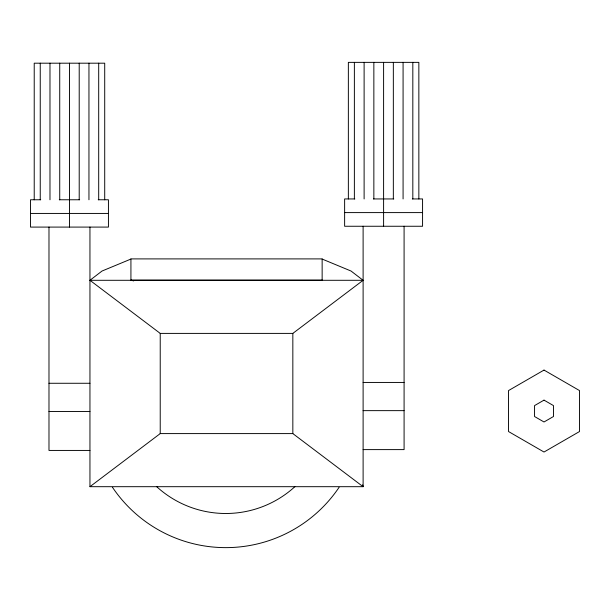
<?xml version="1.0" encoding="UTF-8"?>
<svg xmlns="http://www.w3.org/2000/svg" width="610" height="610" viewBox="0 0 610 610"><rect width="100%" height="100%" fill="white"/><g stroke="black" fill="none" stroke-linecap="round" stroke-linejoin="round"><path stroke-width="0.91" d="M322.141 259.059L351.04 271.031L363.11 280.295L292.838 333.395L160.224 333.395L89.952 280.295L102.023 271.031L130.929 259.059M89.952 227.088L89.952 486.688L160.224 433.596L292.838 433.596L363.11 486.688L363.11 226.257M354.845 198.944L344.627 198.944L344.627 226.257L422.57 226.257L422.57 198.944L412.352 198.944M373.411 198.944L393.786 198.944M40.717 199.767L30.5 199.767L30.5 227.088L108.435 227.088L108.435 199.767L98.218 199.767M59.277 199.767L79.658 199.767M344.627 212.6L422.57 212.6M30.5 213.431L108.435 213.431M322.141 280.135L130.929 280.135L133.674 280.913M89.952 280.295L363.11 280.295M363.11 382.439L404.087 382.439M48.983 383.271L89.952 383.271M363.11 410.644L404.087 410.644M48.983 411.468L89.952 411.468M363.11 449.608L404.087 449.608L404.087 226.257M89.952 450.432L48.983 450.432L48.983 227.088M89.952 486.688L363.11 486.688L362.622 484.858M418.849 198.944L418.849 62.365L348.356 62.365L348.356 198.944M412.825 62.365L412.825 198.944M403.08 62.365L403.08 198.944M393.343 62.365L393.343 198.944M383.598 62.365L383.598 226.257M373.854 62.365L373.854 198.944M364.117 62.365L364.117 198.944M354.372 62.365L354.372 198.944M322.141 280.295L322.141 258.899L130.929 258.899L130.929 280.295M292.838 333.395L292.838 433.596M160.224 333.395L160.224 433.596M104.714 199.767L104.714 63.188L34.221 63.188L34.221 199.767M98.698 63.188L98.698 199.767M88.953 63.188L88.953 199.767M79.208 63.188L79.208 199.767M69.471 63.188L69.471 227.088M59.727 63.188L59.727 199.767M49.982 63.188L49.982 199.767M40.245 63.188L40.245 199.767M339.107 487.291A136.579 136.579 0 0 1 112.469 487.291M294.897 486.666A102.434 102.434 0 0 1 156.678 486.666M544.013 370.079L508.534 390.568L508.534 431.545L544.013 452.033L579.5 431.545L579.5 390.568L544.013 370.079M544.013 400.129L534.551 405.597L534.551 416.516L544.013 421.983L553.476 416.516L553.476 405.597L544.013 400.129"/></g></svg>
